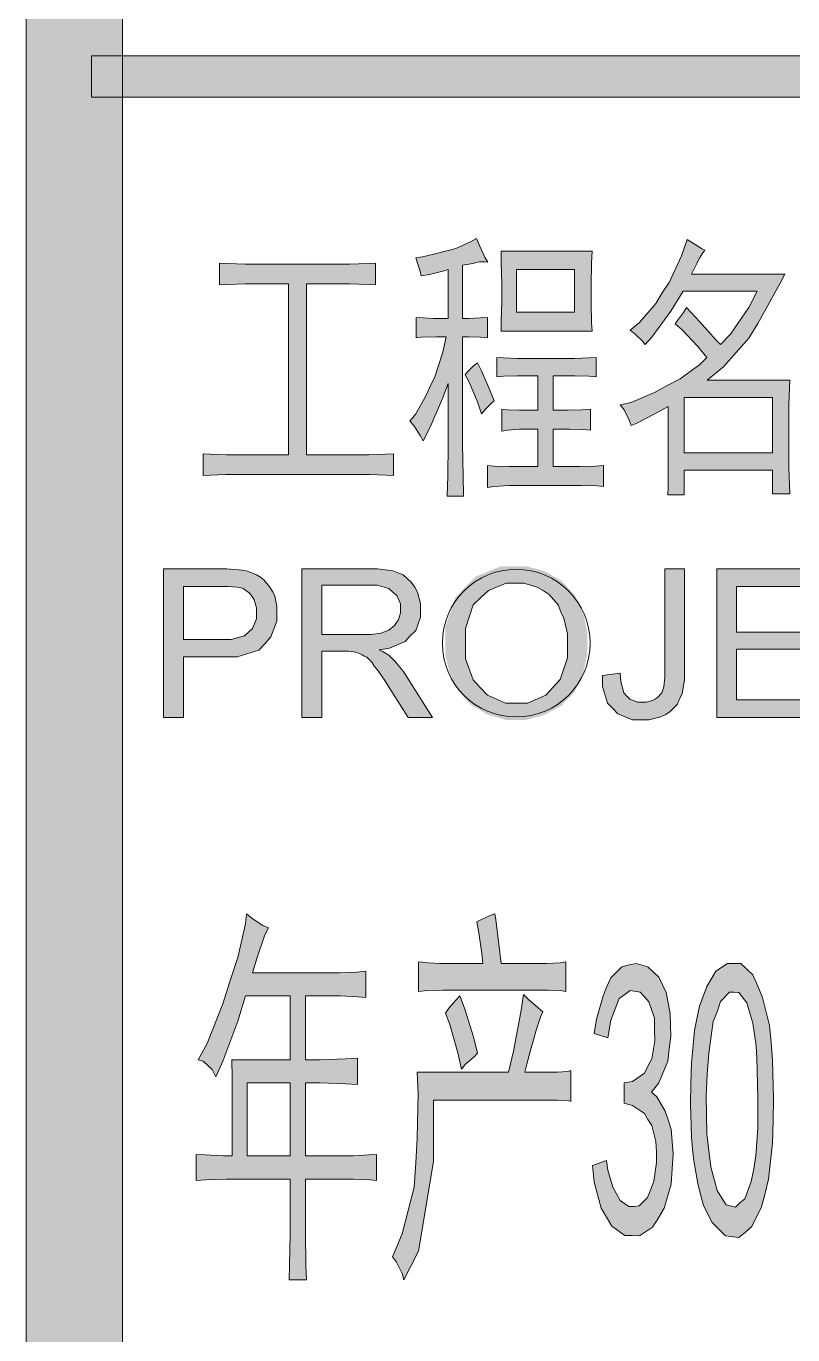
# Model space of a CAD drawing. Header units: millimetres. Extents: x 564 to 880, y 85 to 763.
# Drawn here: x 875.352 to 875.907, y 726.762 to 727.71 of the extents above; entities that cross this region are included whole.
import ezdxf

# ---------------------------------------------------------------- set-up
doc = ezdxf.new("R2010")
doc.units = ezdxf.units.MM

msp = doc.modelspace()

# ---------------------------------------------------------------- hatches: boundary and pattern name
h = msp.add_hatch(color=0)
h.dxf.hatch_style = 2
h.paths.add_polyline_path([(875.42142, 721.72123), (875.35166, 721.72123), (875.35166, 761.7175), (875.42142, 761.7175)])
h = msp.add_hatch(color=0)
h.dxf.hatch_style = 2
h.paths.add_polyline_path([(875.39888, 727.6587), (875.39888, 727.68876), (878.88587, 727.68876), (878.88587, 727.6587)])
h = msp.add_hatch(color=0)
h.dxf.hatch_style = 2
h.paths.add_polyline_path([(875.63359, 727.54242), (875.6386, 727.54314), (875.64969, 727.54564), (875.65613, 727.54743), (875.66257, 727.54922), (875.67331, 727.55387), (875.6776, 727.55637), (875.67975, 727.55137), (875.68368, 727.54278), (875.68583, 727.5392), (875.68368, 727.53956), (875.67975, 727.53956), (875.67724, 727.53884), (875.6751, 727.53813), (875.67044, 727.53741), (875.66758, 727.53705), (875.66758, 727.49841), (875.67188, 727.49841), (875.68046, 727.49877), (875.68547, 727.49913), (875.68547, 727.48446), (875.68046, 727.48482), (875.67188, 727.48517), (875.66758, 727.48517), (875.66758, 727.41612), (875.66758, 727.40754), (875.66794, 727.38428), (875.6683, 727.36961), (875.65649, 727.36961), (875.65685, 727.38428), (875.65721, 727.40718), (875.65721, 727.41541), (875.65721, 727.45119), (875.65291, 727.44045), (875.64397, 727.4197), (875.63896, 727.40968), (875.63681, 727.41362), (875.63216, 727.42077), (875.6293, 727.42399), (875.63359, 727.42936), (875.64075, 727.44188), (875.64397, 727.44904), (875.64755, 727.45619), (875.65327, 727.47408), (875.65578, 727.48517), (875.64862, 727.48517), (875.63753, 727.48482), (875.63395, 727.48446), (875.63395, 727.49913), (875.63896, 727.49877), (875.64647, 727.49841), (875.64898, 727.49841), (875.65721, 727.49841), (875.65721, 727.53383), (875.65327, 727.53276), (875.64361, 727.53026), (875.63753, 727.52918), (875.63681, 727.53276), (875.63467, 727.5392)])
h = msp.add_hatch(color=0)
h.paths.add_polyline_path([(875.8429, 727.54779), (875.84147, 727.546), (875.83896, 727.54206), (875.83789, 727.53992), (875.83717, 727.53813), (875.83467, 727.53348), (875.83324, 727.53061), (875.90086, 727.53061), (875.89728, 727.52346), (875.88726, 727.50557), (875.88118, 727.49484), (875.87474, 727.4841), (875.85649, 727.46335), (875.84469, 727.45369), (875.90444, 727.45369), (875.90408, 727.44796), (875.90372, 727.4358), (875.90372, 727.42936), (875.90372, 727.39716), (875.90372, 727.39072), (875.90408, 727.37748), (875.90444, 727.3714), (875.89191, 727.3714), (875.89191, 727.38857), (875.82787, 727.38857), (875.82787, 727.37068), (875.81606, 727.37068), (875.81642, 727.37605), (875.81642, 727.38857), (875.81642, 727.39573), (875.81642, 727.43473), (875.80676, 727.42936), (875.79317, 727.4222), (875.78959, 727.42077), (875.78816, 727.42471), (875.78458, 727.43222), (875.78172, 727.4358), (875.78959, 727.43759), (875.8064, 727.44474), (875.81571, 727.44975), (875.82501, 727.45476), (875.83932, 727.46514), (875.84433, 727.47015), (875.83789, 727.47802), (875.82644, 727.49018), (875.82143, 727.49448), (875.82322, 727.49698), (875.82751, 727.50271), (875.82966, 727.50628), (875.83896, 727.49627), (875.85113, 727.48267), (875.85435, 727.47945), (875.8615, 727.48696), (875.87474, 727.50628), (875.88082, 727.51809), (875.82716, 727.51809), (875.81821, 727.50378), (875.80461, 727.48482), (875.79961, 727.47945), (875.79782, 727.48195), (875.79245, 727.48696), (875.78887, 727.48983), (875.79567, 727.49555), (875.80748, 727.50915), (875.81213, 727.51702), (875.81714, 727.52453), (875.82608, 727.54385), (875.83002, 727.55566), (875.83395, 727.55315), (875.84039, 727.54922)])
h.paths.add_polyline_path([(875.89191, 727.40109), (875.89191, 727.44117), (875.82787, 727.44117), (875.82787, 727.40109)])
h = msp.add_hatch(color=0)
h.paths.add_polyline_path([(875.76132, 727.54707), (875.76096, 727.53849), (875.76061, 727.52274), (875.76061, 727.51559), (875.76061, 727.50915), (875.76096, 727.49555), (875.76132, 727.48911), (875.69549, 727.48911), (875.69549, 727.49662), (875.69585, 727.51058), (875.69585, 727.51738), (875.69585, 727.52382), (875.69549, 727.53884), (875.69549, 727.54707)])
h.paths.add_polyline_path([(875.74844, 727.50306), (875.74844, 727.53383), (875.70658, 727.53383), (875.70658, 727.50306)])
h = msp.add_hatch(color=0)
h.dxf.hatch_style = 2
h.paths.add_polyline_path([(875.57885, 727.53777), (875.58601, 727.53777), (875.59889, 727.53813), (875.60461, 727.53849), (875.60461, 727.52274), (875.59889, 727.5231), (875.58601, 727.52346), (875.57885, 727.52346), (875.55452, 727.52346), (875.55452, 727.39966), (875.5928, 727.39966), (875.5996, 727.39966), (875.61213, 727.40002), (875.61749, 727.40038), (875.61749, 727.38464), (875.61213, 727.38499), (875.59996, 727.38535), (875.59352, 727.38535), (875.50228, 727.38535), (875.49584, 727.38535), (875.48475, 727.38499), (875.47974, 727.38464), (875.47974, 727.40038), (875.48475, 727.40002), (875.49656, 727.39966), (875.503, 727.39966), (875.54164, 727.39966), (875.54164, 727.52346), (875.51803, 727.52346), (875.51051, 727.52346), (875.49728, 727.5231), (875.49155, 727.52274), (875.49155, 727.53849), (875.49728, 727.53813), (875.51051, 727.53777), (875.51803, 727.53777)])
h = msp.add_hatch(color=0)
h.dxf.hatch_style = 2
h.paths.add_polyline_path([(875.74415, 727.46943), (875.7488, 727.46943), (875.75882, 727.46979), (875.76418, 727.47015), (875.76418, 727.45619), (875.75882, 727.45655), (875.7488, 727.45691), (875.74415, 727.45691), (875.73306, 727.45691), (875.73306, 727.43186), (875.7395, 727.43186), (875.74379, 727.43186), (875.75417, 727.43222), (875.76025, 727.43258), (875.76025, 727.41755), (875.75417, 727.41791), (875.74486, 727.41827), (875.74129, 727.41827), (875.73306, 727.41827), (875.73306, 727.39108), (875.74701, 727.39108), (875.75238, 727.39108), (875.76347, 727.39143), (875.76955, 727.39179), (875.76955, 727.37677), (875.7649, 727.37712), (875.75345, 727.37748), (875.74701, 727.37748), (875.70765, 727.37748), (875.70121, 727.37748), (875.69012, 727.37677), (875.68547, 727.37605), (875.68547, 727.39179), (875.69012, 727.39143), (875.70121, 727.39108), (875.70765, 727.39108), (875.72197, 727.39108), (875.72197, 727.41827), (875.71374, 727.41827), (875.70873, 727.41827), (875.70014, 727.41755), (875.69585, 727.41684), (875.69585, 727.43258), (875.70014, 727.43222), (875.70873, 727.43186), (875.71374, 727.43186), (875.72197, 727.43186), (875.72197, 727.45691), (875.71231, 727.45691), (875.70694, 727.45691), (875.69728, 727.45655), (875.69227, 727.45619), (875.69227, 727.47015), (875.69728, 727.46979), (875.70694, 727.46943), (875.71231, 727.46943)])
h = msp.add_hatch(color=0)
h.dxf.hatch_style = 2
h.paths.add_polyline_path([(875.67832, 727.46621), (875.68118, 727.46049), (875.68726, 727.44653), (875.69048, 727.43866), (875.68869, 727.43723), (875.68404, 727.43258), (875.68118, 727.42936), (875.67832, 727.43795), (875.67223, 727.45226), (875.66937, 727.45763), (875.67116, 727.45977), (875.67545, 727.46407)])
h = msp.add_hatch(color=0)
h.paths.add_polyline_path([(875.45112, 727.20932), (875.45112, 727.31701), (875.49155, 727.31701), (875.49692, 727.31701), (875.50515, 727.3163), (875.50801, 727.31594), (875.51194, 727.31523), (875.51839, 727.31272), (875.52125, 727.31093), (875.52375, 727.30914), (875.52805, 727.30378), (875.52983, 727.30056), (875.53162, 727.29734), (875.53305, 727.28982), (875.53305, 727.28589), (875.53305, 727.27909), (875.52876, 727.26764), (875.52447, 727.26263), (875.52017, 727.25798), (875.50443, 727.25333), (875.49298, 727.25333), (875.46543, 727.25333), (875.46543, 727.20932)])
h.paths.add_polyline_path([(875.46543, 727.26585), (875.49298, 727.26585), (875.50014, 727.26585), (875.5098, 727.26836), (875.51266, 727.27122), (875.51552, 727.27372), (875.51839, 727.28088), (875.51839, 727.28553), (875.51839, 727.28875), (875.5166, 727.29447), (875.51516, 727.29698), (875.51338, 727.29948), (875.50872, 727.3027), (875.50622, 727.30342), (875.50443, 727.30378), (875.49763, 727.30413), (875.49298, 727.30413), (875.46543, 727.30413)])
h = msp.add_hatch(color=0)
h.paths.add_polyline_path([(875.5513, 727.20932), (875.5513, 727.31701), (875.59889, 727.31701), (875.60604, 727.31701), (875.61713, 727.31558), (875.62071, 727.31415), (875.62465, 727.31272), (875.63037, 727.30735), (875.63288, 727.30378), (875.63502, 727.3002), (875.63717, 727.29197), (875.63717, 727.28768), (875.63717, 727.28195), (875.63359, 727.27229), (875.62966, 727.26836), (875.62608, 727.26442), (875.61463, 727.25941), (875.60712, 727.25834), (875.60998, 727.25691), (875.61427, 727.2544), (875.6157, 727.25297), (875.61857, 727.25011), (875.62465, 727.24295), (875.62715, 727.23866), (875.64576, 727.20932), (875.62823, 727.20932), (875.61391, 727.23186), (875.61069, 727.23687), (875.60568, 727.24403), (875.60354, 727.24653), (875.60175, 727.24939), (875.59817, 727.25297), (875.59638, 727.25369), (875.59495, 727.25476), (875.59173, 727.25619), (875.58994, 727.25655), (875.58887, 727.25691), (875.58493, 727.25726), (875.58207, 727.25726), (875.56561, 727.25726), (875.56561, 727.20932)])
h.paths.add_polyline_path([(875.56561, 727.26943), (875.59602, 727.26943), (875.60103, 727.26943), (875.60855, 727.2705), (875.61141, 727.27158), (875.61427, 727.27265), (875.61821, 727.27587), (875.61964, 727.27802), (875.62107, 727.28016), (875.6225, 727.28517), (875.6225, 727.28768), (875.6225, 727.29161), (875.62, 727.29769), (875.61713, 727.3002), (875.61427, 727.3027), (875.60568, 727.30521), (875.5996, 727.30521), (875.56561, 727.30521)])
h = msp.add_hatch(color=0)
h.paths.add_polyline_path([(875.65506, 727.26192), (875.65506, 727.27515), (875.66222, 727.29626), (875.66937, 727.30378), (875.67688, 727.31129), (875.69513, 727.3188), (875.70658, 727.3188), (875.71409, 727.3188), (875.72733, 727.31523), (875.73341, 727.31165), (875.7395, 727.30807), (875.74844, 727.29805), (875.75166, 727.29197), (875.75488, 727.28553), (875.75774, 727.27122), (875.75774, 727.26299), (875.75774, 727.25476), (875.75452, 727.24009), (875.7513, 727.23365), (875.74808, 727.22721), (875.73878, 727.21755), (875.7327, 727.21433), (875.72662, 727.21111), (875.71338, 727.20753), (875.70658, 727.20753), (875.69907, 727.20753), (875.68547, 727.21147), (875.67939, 727.21505), (875.67331, 727.21862), (875.66436, 727.22864), (875.6615, 727.23508), (875.65828, 727.24116), (875.65506, 727.25476)])
h.paths.add_polyline_path([(875.66973, 727.26156), (875.66973, 727.2519), (875.6751, 727.23651), (875.6801, 727.23115), (875.68547, 727.22542), (875.69871, 727.2197), (875.70658, 727.2197), (875.71445, 727.2197), (875.72769, 727.22542), (875.73306, 727.23115), (875.73807, 727.23687), (875.74343, 727.25261), (875.74343, 727.26299), (875.74343, 727.26979), (875.74093, 727.28124), (875.73878, 727.28589), (875.73663, 727.2909), (875.73019, 727.29841), (875.7259, 727.30127), (875.72161, 727.30378), (875.71195, 727.30664), (875.70658, 727.30664), (875.69907, 727.30664), (875.68619, 727.30127), (875.68082, 727.29626), (875.6751, 727.2909), (875.66973, 727.27372)])
h = msp.add_hatch(color=0)
h.dxf.hatch_style = 2
h.paths.add_polyline_path([(875.76884, 727.23973), (875.78172, 727.24152), (875.78207, 727.23544), (875.78422, 727.22721), (875.78637, 727.22471), (875.78851, 727.22256), (875.79424, 727.22041), (875.79782, 727.22041), (875.80032, 727.22041), (875.80497, 727.22149), (875.80712, 727.22292), (875.80891, 727.22399), (875.81177, 727.22721), (875.81249, 727.22936), (875.8132, 727.2315), (875.81392, 727.2383), (875.81392, 727.24295), (875.81392, 727.31701), (875.82823, 727.31701), (875.82823, 727.24367), (875.82823, 727.23687), (875.82644, 727.22649), (875.82465, 727.22292), (875.82322, 727.21898), (875.81785, 727.21361), (875.81463, 727.21147), (875.81105, 727.20968), (875.80247, 727.20753), (875.79782, 727.20753), (875.79066, 727.20753), (875.77993, 727.21183), (875.77635, 727.21576), (875.77241, 727.2197), (875.76884, 727.23186)])
h = msp.add_hatch(color=0)
h.dxf.hatch_style = 2
h.paths.add_polyline_path([(875.85148, 727.20932), (875.85148, 727.31701), (875.92912, 727.31701), (875.92912, 727.30413), (875.8658, 727.30413), (875.8658, 727.27122), (875.92519, 727.27122), (875.92519, 727.2587), (875.8658, 727.2587), (875.8658, 727.2222), (875.93163, 727.2222), (875.93163, 727.20932)])
h = msp.add_hatch(color=0)
h.paths.add_polyline_path([(875.47617, 726.96137), (875.48261, 726.97318), (875.49406, 727.0018), (875.49942, 727.01862), (875.50479, 727.03544), (875.51051, 727.05977), (875.51123, 727.06692), (875.51516, 727.0637), (875.52304, 727.05869), (875.52697, 727.0569), (875.52447, 727.05189), (875.51874, 727.03544), (875.51552, 727.02435), (875.57241, 727.02435), (875.57849, 727.02435), (875.59102, 727.0247), (875.59746, 727.02542), (875.59746, 727.00646), (875.59173, 727.00681), (875.57921, 727.00753), (875.57241, 727.00753), (875.55381, 727.00753), (875.55381, 726.96137), (875.56454, 726.96137), (875.58314, 726.96209), (875.59137, 726.96245), (875.59137, 726.94349), (875.58314, 726.94384), (875.56418, 726.94456), (875.55381, 726.94456), (875.55381, 726.89161), (875.58243, 726.89161), (875.58851, 726.89161), (875.59996, 726.89232), (875.60533, 726.89268), (875.60533, 726.87372), (875.60032, 726.87443), (875.58887, 726.87479), (875.58243, 726.87479), (875.55381, 726.87479), (875.55381, 726.84903), (875.55381, 726.83615), (875.55416, 726.81254), (875.55452, 726.8018), (875.542, 726.8018), (875.54236, 726.81254), (875.54271, 726.83508), (875.54271, 726.84688), (875.54271, 726.87479), (875.50443, 726.87479), (875.49656, 726.87479), (875.48153, 726.87443), (875.47474, 726.87372), (875.47474, 726.89268), (875.48118, 726.89232), (875.49441, 726.89161), (875.50085, 726.89161), (875.50085, 726.91379), (875.50085, 726.94849), (875.5005, 726.96137), (875.54271, 726.96137), (875.54271, 727.00753), (875.51051, 727.00753), (875.50479, 726.98928), (875.49406, 726.9603), (875.48905, 726.94885), (875.48618, 726.95422), (875.47974, 726.9603)])
h.paths.add_polyline_path([(875.54271, 726.89161), (875.54271, 726.94456), (875.51159, 726.94456), (875.51159, 726.89161)])
h = msp.add_hatch(color=0)
h.dxf.hatch_style = 2
h.paths.add_polyline_path([(875.69084, 727.06692), (875.69155, 727.06299), (875.6937, 727.0451), (875.69549, 727.03114), (875.7234, 727.03114), (875.72841, 727.03114), (875.73807, 727.0315), (875.74236, 727.03222), (875.74236, 727.01075), (875.73807, 727.01147), (875.72948, 727.01182), (875.72519, 727.01182), (875.65721, 727.01182), (875.65291, 727.01182), (875.64218, 727.01147), (875.63574, 727.01075), (875.63574, 727.03222), (875.64254, 727.0315), (875.65112, 727.03114), (875.65327, 727.03114), (875.68225, 727.03114), (875.68154, 727.0383), (875.67939, 727.05333), (875.67796, 727.0612), (875.68118, 727.06299), (875.68762, 727.06585)])
h = msp.add_hatch(color=0)
h.dxf.hatch_style = 2
h.paths.add_polyline_path([(875.76168, 726.88481), (875.7717, 726.88839), (875.77277, 726.88123), (875.77635, 726.86907), (875.77885, 726.86406), (875.78172, 726.85941), (875.7878, 726.85511), (875.79173, 726.85511), (875.79531, 726.85547), (875.80139, 726.86155), (875.8039, 726.86763), (875.80605, 726.87336), (875.80783, 726.88696), (875.80783, 726.89447), (875.80748, 726.90198), (875.80461, 726.91379), (875.80175, 726.91808), (875.79925, 726.92238), (875.79066, 726.9281), (875.78458, 726.92989), (875.78458, 726.94456), (875.79066, 726.94563), (875.79925, 726.95171), (875.80175, 726.95672), (875.80461, 726.96209), (875.80676, 726.97497), (875.8064, 726.9832), (875.8064, 726.99143), (875.80247, 727.00324), (875.79925, 727.00681), (875.79603, 727.01039), (875.78887, 727.01147), (875.78494, 727.0086), (875.781, 727.00574), (875.77492, 726.99), (875.77277, 726.97712), (875.76275, 726.98034), (875.76454, 726.99071), (875.76919, 727.00753), (875.77206, 727.01433), (875.77492, 727.02077), (875.78279, 727.02864), (875.78816, 727.03007), (875.79317, 727.03114), (875.80175, 727.02864), (875.80569, 727.0247), (875.80962, 727.02113), (875.81499, 727.01003), (875.81642, 727.00252), (875.81785, 726.99465), (875.81821, 726.97819), (875.81714, 726.96925), (875.81606, 726.9603), (875.80962, 726.94456), (875.80426, 726.93776), (875.80819, 726.93454), (875.81427, 726.92417), (875.81642, 726.91772), (875.81857, 726.91093), (875.82, 726.89304), (875.81928, 726.8823), (875.81857, 726.87121), (875.81356, 726.85368), (875.80927, 726.84688), (875.80497, 726.84009), (875.79567, 726.83365), (875.7903, 726.834), (875.78494, 726.834), (875.77563, 726.8408), (875.7717, 726.84724), (875.76776, 726.85368), (875.76275, 726.87264)])
h = msp.add_hatch(color=0)
h.paths.add_polyline_path([(875.83288, 726.94384), (875.83324, 726.95887), (875.83538, 726.98248), (875.83717, 726.99107), (875.83896, 727.00002), (875.84433, 727.01433), (875.84755, 727.01969), (875.85077, 727.02542), (875.85936, 727.03114), (875.86401, 727.03114), (875.86902, 727.03114), (875.8776, 727.02291), (875.88118, 727.01469), (875.88476, 727.00646), (875.88977, 726.98606), (875.89084, 726.9739), (875.89191, 726.96137), (875.89263, 726.93311), (875.89227, 726.91701), (875.89191, 726.90091), (875.88905, 726.87479), (875.88655, 726.86477), (875.88404, 726.85475), (875.87689, 726.84044), (875.87224, 726.83651), (875.86758, 726.83257), (875.85792, 726.83365), (875.85327, 726.8383), (875.84826, 726.84331), (875.84182, 726.85583), (875.83968, 726.8637), (875.83789, 726.87157), (875.83503, 726.88803), (875.83395, 726.89662), (875.83324, 726.90556), (875.83252, 726.92917)])
h.paths.add_polyline_path([(875.84469, 726.95064), (875.84397, 726.93526), (875.84433, 726.90771), (875.84576, 726.89554), (875.84719, 726.88374), (875.85184, 726.86656), (875.85506, 726.86155), (875.85828, 726.85619), (875.86508, 726.8544), (875.8683, 726.85762), (875.87188, 726.86048), (875.87653, 726.873), (875.87832, 726.8823), (875.87975, 726.89161), (875.88118, 726.91164), (875.88118, 726.92273), (875.88118, 726.93347), (875.88082, 726.9535), (875.88047, 726.96245), (875.88011, 726.97139), (875.8776, 726.98785), (875.87546, 726.99501), (875.87331, 727.00252), (875.86758, 727.01003), (875.86401, 727.01039), (875.86079, 727.01039), (875.85435, 727.00359), (875.85184, 726.99608), (875.84898, 726.98892), (875.84576, 726.96603)])
h = msp.add_hatch(color=0)
h.dxf.hatch_style = 2
h.paths.add_polyline_path([(875.72554, 726.99608), (875.72411, 726.99286), (875.72089, 726.98284), (875.7191, 726.9764), (875.71731, 726.96996), (875.71409, 726.95815), (875.71266, 726.95243), (875.73019, 726.95243), (875.73592, 726.95243), (875.74379, 726.95279), (875.74594, 726.9535), (875.74594, 726.93096), (875.74379, 726.93168), (875.73628, 726.93204), (875.73127, 726.93204), (875.64647, 726.93204), (875.64647, 726.88767), (875.63574, 726.82255), (875.62501, 726.8018), (875.62393, 726.80645), (875.61964, 726.81468), (875.61678, 726.81862), (875.62393, 726.83508), (875.63252, 726.86907), (875.63359, 726.8866), (875.63467, 726.90449), (875.63538, 726.93705), (875.63467, 726.95243), (875.70086, 726.95243), (875.70443, 726.96746), (875.7098, 726.99572), (875.71159, 727.0086), (875.71517, 727.00502), (875.72232, 726.99894)])
h = msp.add_hatch(color=0)
h.dxf.hatch_style = 2
h.paths.add_polyline_path([(875.66544, 727.00753), (875.66901, 726.99858), (875.67545, 726.97783), (875.67832, 726.96603), (875.67581, 726.96352), (875.66973, 726.95815), (875.66687, 726.95458), (875.664, 726.96638), (875.65828, 726.98678), (875.65506, 726.99501), (875.65756, 726.99858), (875.66293, 727.00467)])

# ---------------------------------------------------------------- linework, layer by layer
at = {"color": 0, "lineweight": 0}
for points in [[(875.42142, 721.72123), (875.35166, 721.72123), (875.35166, 761.7175), (875.42142, 761.7175)], [(875.39888, 727.6587), (875.39888, 727.68876), (878.88587, 727.68876), (878.88587, 727.6587)], [(875.63359, 727.54242), (875.6386, 727.54314), (875.64969, 727.54564), (875.65613, 727.54743), (875.66257, 727.54922), (875.67331, 727.55387), (875.6776, 727.55637), (875.67975, 727.55137), (875.68368, 727.54278), (875.68583, 727.5392), (875.68368, 727.53956), (875.67975, 727.53956), (875.67724, 727.53884), (875.6751, 727.53813), (875.67044, 727.53741), (875.66758, 727.53705), (875.66758, 727.49841), (875.67188, 727.49841), (875.68046, 727.49877), (875.68547, 727.49913), (875.68547, 727.48446), (875.68046, 727.48482), (875.67188, 727.48517), (875.66758, 727.48517), (875.66758, 727.41612), (875.66758, 727.40754), (875.66794, 727.38428), (875.6683, 727.36961), (875.65649, 727.36961), (875.65685, 727.38428), (875.65721, 727.40718), (875.65721, 727.41541), (875.65721, 727.45119), (875.65291, 727.44045), (875.64397, 727.4197), (875.63896, 727.40968), (875.63681, 727.41362), (875.63216, 727.42077), (875.6293, 727.42399), (875.63359, 727.42936), (875.64075, 727.44188), (875.64397, 727.44904), (875.64755, 727.45619), (875.65327, 727.47408), (875.65578, 727.48517), (875.64862, 727.48517), (875.63753, 727.48482), (875.63395, 727.48446), (875.63395, 727.49913), (875.63896, 727.49877), (875.64647, 727.49841), (875.64898, 727.49841), (875.65721, 727.49841), (875.65721, 727.53383), (875.65327, 727.53276), (875.64361, 727.53026), (875.63753, 727.52918), (875.63681, 727.53276), (875.63467, 727.5392)], [(875.8429, 727.54779), (875.84147, 727.546), (875.83896, 727.54206), (875.83789, 727.53992), (875.83717, 727.53813), (875.83467, 727.53348), (875.83324, 727.53061), (875.90086, 727.53061), (875.89728, 727.52346), (875.88726, 727.50557), (875.88118, 727.49484), (875.87474, 727.4841), (875.85649, 727.46335), (875.84469, 727.45369), (875.90444, 727.45369), (875.90408, 727.44796), (875.90372, 727.4358), (875.90372, 727.42936), (875.90372, 727.39716), (875.90372, 727.39072), (875.90408, 727.37748), (875.90444, 727.3714), (875.89191, 727.3714), (875.89191, 727.38857), (875.82787, 727.38857), (875.82787, 727.37068), (875.81606, 727.37068), (875.81642, 727.37605), (875.81642, 727.38857), (875.81642, 727.39573), (875.81642, 727.43473), (875.80676, 727.42936), (875.79317, 727.4222), (875.78959, 727.42077), (875.78816, 727.42471), (875.78458, 727.43222), (875.78172, 727.4358), (875.78959, 727.43759), (875.8064, 727.44474), (875.81571, 727.44975), (875.82501, 727.45476), (875.83932, 727.46514), (875.84433, 727.47015), (875.83789, 727.47802), (875.82644, 727.49018), (875.82143, 727.49448), (875.82322, 727.49698), (875.82751, 727.50271), (875.82966, 727.50628), (875.83896, 727.49627), (875.85113, 727.48267), (875.85435, 727.47945), (875.8615, 727.48696), (875.87474, 727.50628), (875.88082, 727.51809), (875.82716, 727.51809), (875.81821, 727.50378), (875.80461, 727.48482), (875.79961, 727.47945), (875.79782, 727.48195), (875.79245, 727.48696), (875.78887, 727.48983), (875.79567, 727.49555), (875.80748, 727.50915), (875.81213, 727.51702), (875.81714, 727.52453), (875.82608, 727.54385), (875.83002, 727.55566), (875.83395, 727.55315), (875.84039, 727.54922)], [(875.76132, 727.54707), (875.76096, 727.53849), (875.76061, 727.52274), (875.76061, 727.51559), (875.76061, 727.50915), (875.76096, 727.49555), (875.76132, 727.48911), (875.69549, 727.48911), (875.69549, 727.49662), (875.69585, 727.51058), (875.69585, 727.51738), (875.69585, 727.52382), (875.69549, 727.53884), (875.69549, 727.54707)], [(875.57885, 727.53777), (875.58601, 727.53777), (875.59889, 727.53813), (875.60461, 727.53849), (875.60461, 727.52274), (875.59889, 727.5231), (875.58601, 727.52346), (875.57885, 727.52346), (875.55452, 727.52346), (875.55452, 727.39966), (875.5928, 727.39966), (875.5996, 727.39966), (875.61213, 727.40002), (875.61749, 727.40038), (875.61749, 727.38464), (875.61213, 727.38499), (875.59996, 727.38535), (875.59352, 727.38535), (875.50228, 727.38535), (875.49584, 727.38535), (875.48475, 727.38499), (875.47974, 727.38464), (875.47974, 727.40038), (875.48475, 727.40002), (875.49656, 727.39966), (875.503, 727.39966), (875.54164, 727.39966), (875.54164, 727.52346), (875.51803, 727.52346), (875.51051, 727.52346), (875.49728, 727.5231), (875.49155, 727.52274), (875.49155, 727.53849), (875.49728, 727.53813), (875.51051, 727.53777), (875.51803, 727.53777)], [(875.74844, 727.50306), (875.74844, 727.53383), (875.70658, 727.53383), (875.70658, 727.50306)], [(875.74415, 727.46943), (875.7488, 727.46943), (875.75882, 727.46979), (875.76418, 727.47015), (875.76418, 727.45619), (875.75882, 727.45655), (875.7488, 727.45691), (875.74415, 727.45691), (875.73306, 727.45691), (875.73306, 727.43186), (875.7395, 727.43186), (875.74379, 727.43186), (875.75417, 727.43222), (875.76025, 727.43258), (875.76025, 727.41755), (875.75417, 727.41791), (875.74486, 727.41827), (875.74129, 727.41827), (875.73306, 727.41827), (875.73306, 727.39108), (875.74701, 727.39108), (875.75238, 727.39108), (875.76347, 727.39143), (875.76955, 727.39179), (875.76955, 727.37677), (875.7649, 727.37712), (875.75345, 727.37748), (875.74701, 727.37748), (875.70765, 727.37748), (875.70121, 727.37748), (875.69012, 727.37677), (875.68547, 727.37605), (875.68547, 727.39179), (875.69012, 727.39143), (875.70121, 727.39108), (875.70765, 727.39108), (875.72197, 727.39108), (875.72197, 727.41827), (875.71374, 727.41827), (875.70873, 727.41827), (875.70014, 727.41755), (875.69585, 727.41684), (875.69585, 727.43258), (875.70014, 727.43222), (875.70873, 727.43186), (875.71374, 727.43186), (875.72197, 727.43186), (875.72197, 727.45691), (875.71231, 727.45691), (875.70694, 727.45691), (875.69728, 727.45655), (875.69227, 727.45619), (875.69227, 727.47015), (875.69728, 727.46979), (875.70694, 727.46943), (875.71231, 727.46943)], [(875.67832, 727.46621), (875.68118, 727.46049), (875.68726, 727.44653), (875.69048, 727.43866), (875.68869, 727.43723), (875.68404, 727.43258), (875.68118, 727.42936), (875.67832, 727.43795), (875.67223, 727.45226), (875.66937, 727.45763), (875.67116, 727.45977), (875.67545, 727.46407)], [(875.89191, 727.40109), (875.89191, 727.44117), (875.82787, 727.44117), (875.82787, 727.40109)], [(875.45112, 727.20932), (875.45112, 727.31701), (875.49155, 727.31701), (875.49692, 727.31701), (875.50515, 727.3163), (875.50801, 727.31594), (875.51194, 727.31523), (875.51839, 727.31272), (875.52125, 727.31093), (875.52375, 727.30914), (875.52805, 727.30378), (875.52983, 727.30056), (875.53162, 727.29734), (875.53305, 727.28982), (875.53305, 727.28589), (875.53305, 727.27909), (875.52876, 727.26764), (875.52447, 727.26263), (875.52017, 727.25798), (875.50443, 727.25333), (875.49298, 727.25333), (875.46543, 727.25333), (875.46543, 727.20932)], [(875.5513, 727.20932), (875.5513, 727.31701), (875.59889, 727.31701), (875.60604, 727.31701), (875.61713, 727.31558), (875.62071, 727.31415), (875.62465, 727.31272), (875.63037, 727.30735), (875.63288, 727.30378), (875.63502, 727.3002), (875.63717, 727.29197), (875.63717, 727.28768), (875.63717, 727.28195), (875.63359, 727.27229), (875.62966, 727.26836), (875.62608, 727.26442), (875.61463, 727.25941), (875.60712, 727.25834), (875.60998, 727.25691), (875.61427, 727.2544), (875.6157, 727.25297), (875.61857, 727.25011), (875.62465, 727.24295), (875.62715, 727.23866), (875.64576, 727.20932), (875.62823, 727.20932), (875.61391, 727.23186), (875.61069, 727.23687), (875.60568, 727.24403), (875.60354, 727.24653), (875.60175, 727.24939), (875.59817, 727.25297), (875.59638, 727.25369), (875.59495, 727.25476), (875.59173, 727.25619), (875.58994, 727.25655), (875.58887, 727.25691), (875.58493, 727.25726), (875.58207, 727.25726), (875.56561, 727.25726), (875.56561, 727.20932)], [(875.76884, 727.23973), (875.78172, 727.24152), (875.78207, 727.23544), (875.78422, 727.22721), (875.78637, 727.22471), (875.78851, 727.22256), (875.79424, 727.22041), (875.79782, 727.22041), (875.80032, 727.22041), (875.80497, 727.22149), (875.80712, 727.22292), (875.80891, 727.22399), (875.81177, 727.22721), (875.81249, 727.22936), (875.8132, 727.2315), (875.81392, 727.2383), (875.81392, 727.24295), (875.81392, 727.31701), (875.82823, 727.31701), (875.82823, 727.24367), (875.82823, 727.23687), (875.82644, 727.22649), (875.82465, 727.22292), (875.82322, 727.21898), (875.81785, 727.21361), (875.81463, 727.21147), (875.81105, 727.20968), (875.80247, 727.20753), (875.79782, 727.20753), (875.79066, 727.20753), (875.77993, 727.21183), (875.77635, 727.21576), (875.77241, 727.2197), (875.76884, 727.23186)], [(875.85148, 727.20932), (875.85148, 727.31701), (875.92912, 727.31701), (875.92912, 727.30413), (875.8658, 727.30413), (875.8658, 727.27122), (875.92519, 727.27122), (875.92519, 727.2587), (875.8658, 727.2587), (875.8658, 727.2222), (875.93163, 727.2222), (875.93163, 727.20932)], [(875.66973, 727.26156), (875.66973, 727.2519), (875.6751, 727.23651), (875.6801, 727.23115), (875.68547, 727.22542), (875.69871, 727.2197), (875.70658, 727.2197), (875.71445, 727.2197), (875.72769, 727.22542), (875.73306, 727.23115), (875.73807, 727.23687), (875.74343, 727.25261), (875.74343, 727.26299), (875.74343, 727.26979), (875.74093, 727.28124), (875.73878, 727.28589), (875.73663, 727.2909), (875.73019, 727.29841), (875.7259, 727.30127), (875.72161, 727.30378), (875.71195, 727.30664), (875.70658, 727.30664), (875.69907, 727.30664), (875.68619, 727.30127), (875.68082, 727.29626), (875.6751, 727.2909), (875.66973, 727.27372)], [(875.46543, 727.26585), (875.49298, 727.26585), (875.50014, 727.26585), (875.5098, 727.26836), (875.51266, 727.27122), (875.51552, 727.27372), (875.51839, 727.28088), (875.51839, 727.28553), (875.51839, 727.28875), (875.5166, 727.29447), (875.51516, 727.29698), (875.51338, 727.29948), (875.50872, 727.3027), (875.50622, 727.30342), (875.50443, 727.30378), (875.49763, 727.30413), (875.49298, 727.30413), (875.46543, 727.30413)], [(875.56561, 727.26943), (875.59602, 727.26943), (875.60103, 727.26943), (875.60855, 727.2705), (875.61141, 727.27158), (875.61427, 727.27265), (875.61821, 727.27587), (875.61964, 727.27802), (875.62107, 727.28016), (875.6225, 727.28517), (875.6225, 727.28768), (875.6225, 727.29161), (875.62, 727.29769), (875.61713, 727.3002), (875.61427, 727.3027), (875.60568, 727.30521), (875.5996, 727.30521), (875.56561, 727.30521)], [(875.47617, 726.96137), (875.48261, 726.97318), (875.49406, 727.0018), (875.49942, 727.01862), (875.50479, 727.03544), (875.51051, 727.05977), (875.51123, 727.06692), (875.51516, 727.0637), (875.52304, 727.05869), (875.52697, 727.0569), (875.52447, 727.05189), (875.51874, 727.03544), (875.51552, 727.02435), (875.57241, 727.02435), (875.57849, 727.02435), (875.59102, 727.0247), (875.59746, 727.02542), (875.59746, 727.00646), (875.59173, 727.00681), (875.57921, 727.00753), (875.57241, 727.00753), (875.55381, 727.00753), (875.55381, 726.96137), (875.56454, 726.96137), (875.58314, 726.96209), (875.59137, 726.96245), (875.59137, 726.94349), (875.58314, 726.94384), (875.56418, 726.94456), (875.55381, 726.94456), (875.55381, 726.89161), (875.58243, 726.89161), (875.58851, 726.89161), (875.59996, 726.89232), (875.60533, 726.89268), (875.60533, 726.87372), (875.60032, 726.87443), (875.58887, 726.87479), (875.58243, 726.87479), (875.55381, 726.87479), (875.55381, 726.84903), (875.55381, 726.83615), (875.55416, 726.81254), (875.55452, 726.8018), (875.542, 726.8018), (875.54236, 726.81254), (875.54271, 726.83508), (875.54271, 726.84688), (875.54271, 726.87479), (875.50443, 726.87479), (875.49656, 726.87479), (875.48153, 726.87443), (875.47474, 726.87372), (875.47474, 726.89268), (875.48118, 726.89232), (875.49441, 726.89161), (875.50085, 726.89161), (875.50085, 726.91379), (875.50085, 726.94849), (875.5005, 726.96137), (875.54271, 726.96137), (875.54271, 727.00753), (875.51051, 727.00753), (875.50479, 726.98928), (875.49406, 726.9603), (875.48905, 726.94885), (875.48618, 726.95422), (875.47974, 726.9603)], [(875.69084, 727.06692), (875.69155, 727.06299), (875.6937, 727.0451), (875.69549, 727.03114), (875.7234, 727.03114), (875.72841, 727.03114), (875.73807, 727.0315), (875.74236, 727.03222), (875.74236, 727.01075), (875.73807, 727.01147), (875.72948, 727.01182), (875.72519, 727.01182), (875.65721, 727.01182), (875.65291, 727.01182), (875.64218, 727.01147), (875.63574, 727.01075), (875.63574, 727.03222), (875.64254, 727.0315), (875.65112, 727.03114), (875.65327, 727.03114), (875.68225, 727.03114), (875.68154, 727.0383), (875.67939, 727.05333), (875.67796, 727.0612), (875.68118, 727.06299), (875.68762, 727.06585)], [(875.76168, 726.88481), (875.7717, 726.88839), (875.77277, 726.88123), (875.77635, 726.86907), (875.77885, 726.86406), (875.78172, 726.85941), (875.7878, 726.85511), (875.79173, 726.85511), (875.79531, 726.85547), (875.80139, 726.86155), (875.8039, 726.86763), (875.80605, 726.87336), (875.80783, 726.88696), (875.80783, 726.89447), (875.80748, 726.90198), (875.80461, 726.91379), (875.80175, 726.91808), (875.79925, 726.92238), (875.79066, 726.9281), (875.78458, 726.92989), (875.78458, 726.94456), (875.79066, 726.94563), (875.79925, 726.95171), (875.80175, 726.95672), (875.80461, 726.96209), (875.80676, 726.97497), (875.8064, 726.9832), (875.8064, 726.99143), (875.80247, 727.00324), (875.79925, 727.00681), (875.79603, 727.01039), (875.78887, 727.01147), (875.78494, 727.0086), (875.781, 727.00574), (875.77492, 726.99), (875.77277, 726.97712), (875.76275, 726.98034), (875.76454, 726.99071), (875.76919, 727.00753), (875.77206, 727.01433), (875.77492, 727.02077), (875.78279, 727.02864), (875.78816, 727.03007), (875.79317, 727.03114), (875.80175, 727.02864), (875.80569, 727.0247), (875.80962, 727.02113), (875.81499, 727.01003), (875.81642, 727.00252), (875.81785, 726.99465), (875.81821, 726.97819), (875.81714, 726.96925), (875.81606, 726.9603), (875.80962, 726.94456), (875.80426, 726.93776), (875.80819, 726.93454), (875.81427, 726.92417), (875.81642, 726.91772), (875.81857, 726.91093), (875.82, 726.89304), (875.81928, 726.8823), (875.81857, 726.87121), (875.81356, 726.85368), (875.80927, 726.84688), (875.80497, 726.84009), (875.79567, 726.83365), (875.7903, 726.834), (875.78494, 726.834), (875.77563, 726.8408), (875.7717, 726.84724), (875.76776, 726.85368), (875.76275, 726.87264)], [(875.83288, 726.94384), (875.83324, 726.95887), (875.83538, 726.98248), (875.83717, 726.99107), (875.83896, 727.00002), (875.84433, 727.01433), (875.84755, 727.01969), (875.85077, 727.02542), (875.85936, 727.03114), (875.86401, 727.03114), (875.86902, 727.03114), (875.8776, 727.02291), (875.88118, 727.01469), (875.88476, 727.00646), (875.88977, 726.98606), (875.89084, 726.9739), (875.89191, 726.96137), (875.89263, 726.93311), (875.89227, 726.91701), (875.89191, 726.90091), (875.88905, 726.87479), (875.88655, 726.86477), (875.88404, 726.85475), (875.87689, 726.84044), (875.87224, 726.83651), (875.86758, 726.83257), (875.85792, 726.83365), (875.85327, 726.8383), (875.84826, 726.84331), (875.84182, 726.85583), (875.83968, 726.8637), (875.83789, 726.87157), (875.83503, 726.88803), (875.83395, 726.89662), (875.83324, 726.90556), (875.83252, 726.92917)], [(875.72554, 726.99608), (875.72411, 726.99286), (875.72089, 726.98284), (875.7191, 726.9764), (875.71731, 726.96996), (875.71409, 726.95815), (875.71266, 726.95243), (875.73019, 726.95243), (875.73592, 726.95243), (875.74379, 726.95279), (875.74594, 726.9535), (875.74594, 726.93096), (875.74379, 726.93168), (875.73628, 726.93204), (875.73127, 726.93204), (875.64647, 726.93204), (875.64647, 726.88767), (875.63574, 726.82255), (875.62501, 726.8018), (875.62393, 726.80645), (875.61964, 726.81468), (875.61678, 726.81862), (875.62393, 726.83508), (875.63252, 726.86907), (875.63359, 726.8866), (875.63467, 726.90449), (875.63538, 726.93705), (875.63467, 726.95243), (875.70086, 726.95243), (875.70443, 726.96746), (875.7098, 726.99572), (875.71159, 727.0086), (875.71517, 727.00502), (875.72232, 726.99894)], [(875.66544, 727.00753), (875.66901, 726.99858), (875.67545, 726.97783), (875.67832, 726.96603), (875.67581, 726.96352), (875.66973, 726.95815), (875.66687, 726.95458), (875.664, 726.96638), (875.65828, 726.98678), (875.65506, 726.99501), (875.65756, 726.99858), (875.66293, 727.00467)], [(875.84469, 726.95064), (875.84397, 726.93526), (875.84433, 726.90771), (875.84576, 726.89554), (875.84719, 726.88374), (875.85184, 726.86656), (875.85506, 726.86155), (875.85828, 726.85619), (875.86508, 726.8544), (875.8683, 726.85762), (875.87188, 726.86048), (875.87653, 726.873), (875.87832, 726.8823), (875.87975, 726.89161), (875.88118, 726.91164), (875.88118, 726.92273), (875.88118, 726.93347), (875.88082, 726.9535), (875.88047, 726.96245), (875.88011, 726.97139), (875.8776, 726.98785), (875.87546, 726.99501), (875.87331, 727.00252), (875.86758, 727.01003), (875.86401, 727.01039), (875.86079, 727.01039), (875.85435, 727.00359), (875.85184, 726.99608), (875.84898, 726.98892), (875.84576, 726.96603)], [(875.54271, 726.89161), (875.54271, 726.94456), (875.51159, 726.94456), (875.51159, 726.89161)]]:
    msp.add_lwpolyline(points, close=True, dxfattribs=at)
msp.add_circle((875.7064, 727.26317), 0.05349, dxfattribs=at)

doc.saveas('drawing.dxf')
